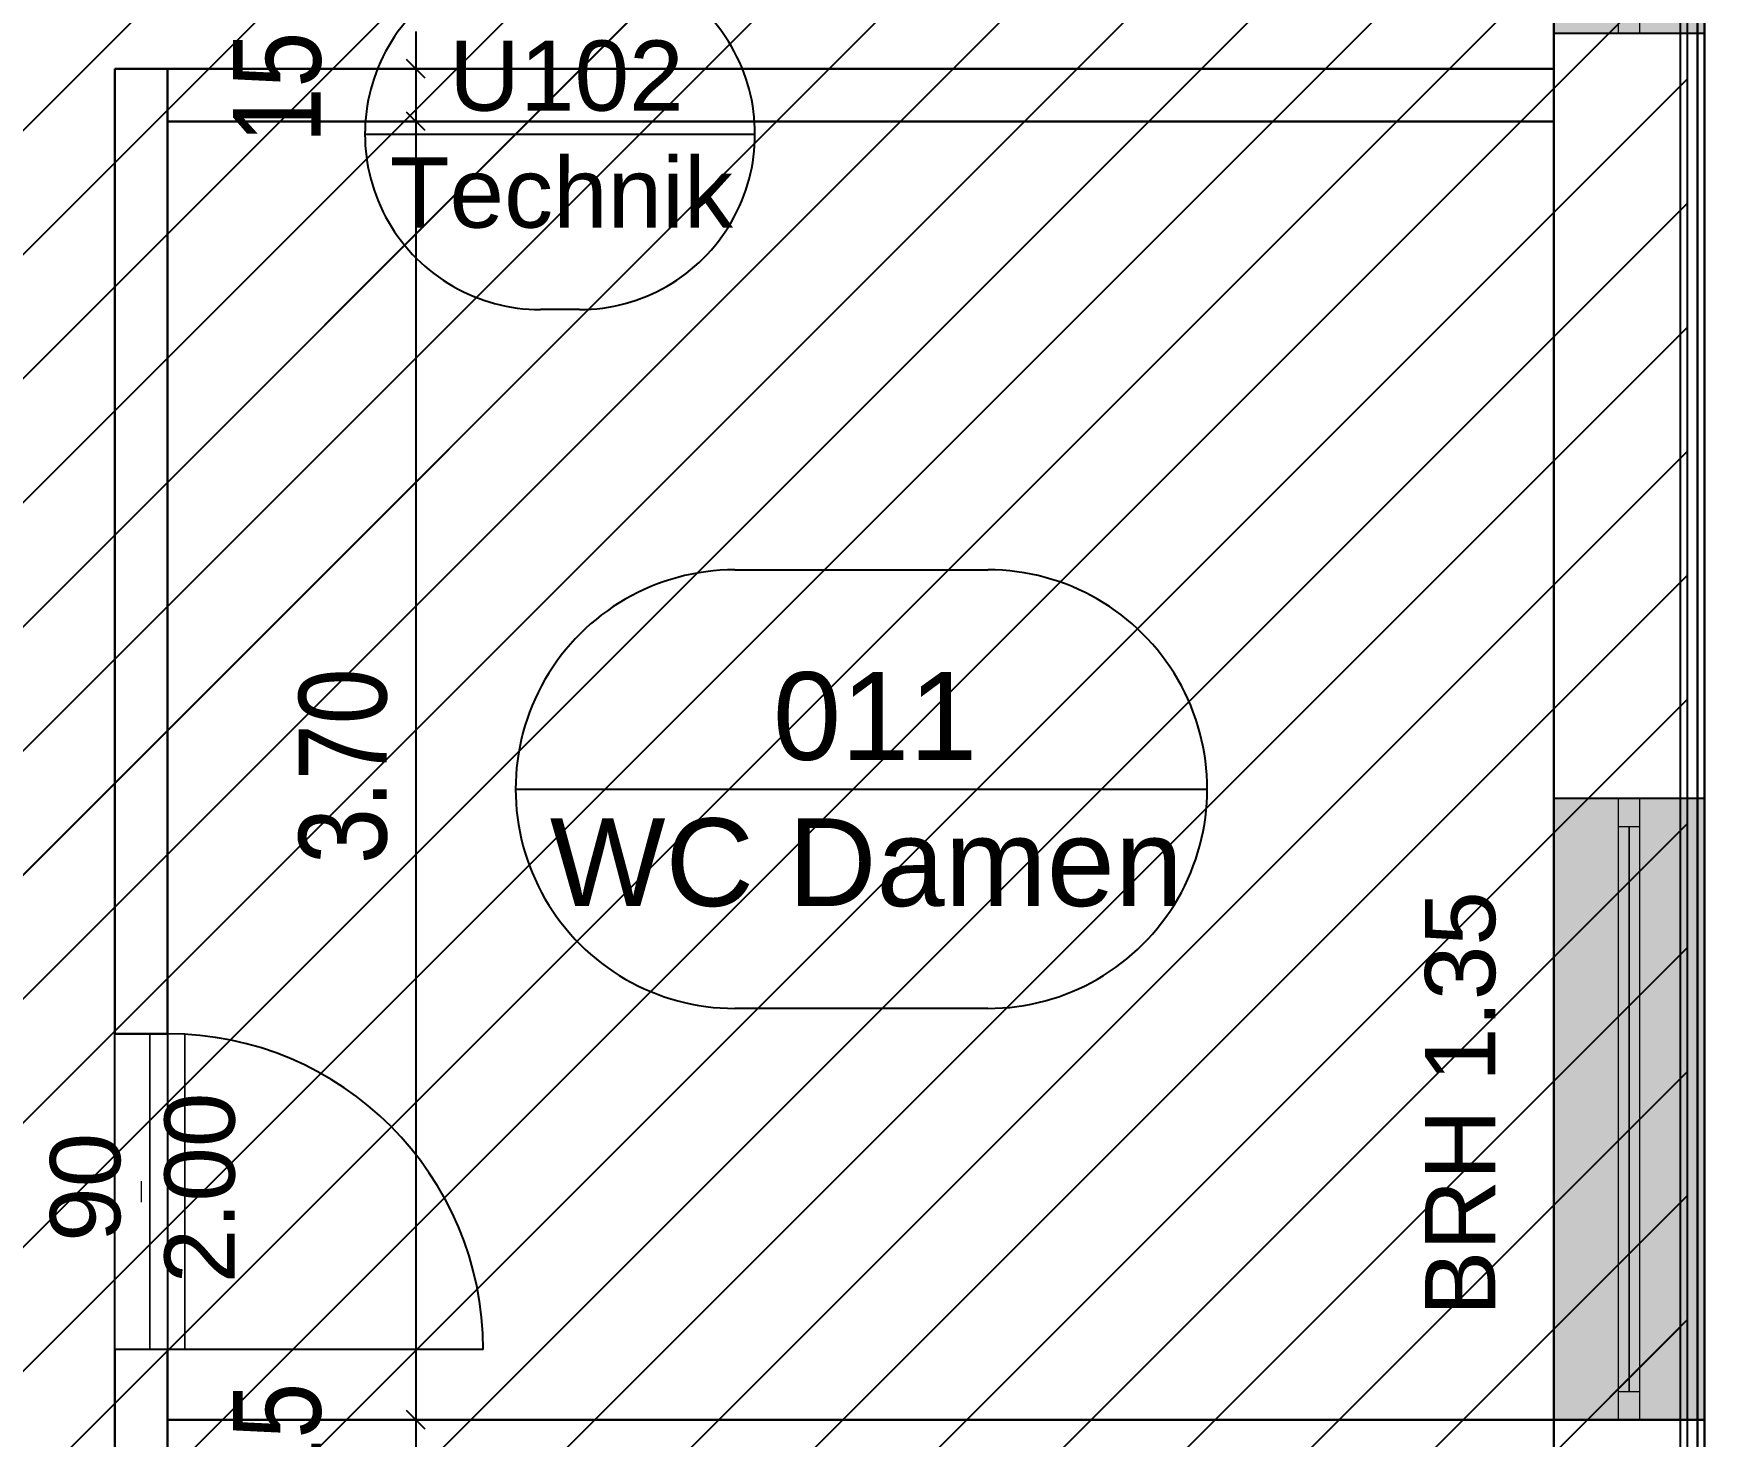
# Model space of a CAD drawing. Extents: x -996 to 41024, y -11542 to 18178.
# Drawn here: x 31600 to 36363, y 1332 to 5330 of the extents above; entities that cross this region are included whole.
import ezdxf
from ezdxf.lldxf.tags import DXFTag

# ---------------------------------------------------------------- set-up
doc = ezdxf.new("R2010")
doc.units = 0
doc.header["$LTSCALE"] = 50
doc.layers.get('0').update_dxf_attribs({"lineweight": 25})
for name, color, linetype, lineweight, true_color in [('2D-NovaObj-A_Geschossdecke', 7, 'Continuous', 25, 0x008080), ('2D-NovaObj-A_Raum', 1, 'Continuous', 25, 0xff0000), ('2D-NovaObj-A_Wand_allgemein', 3, 'Continuous', 25, 0x00ff00), ('3D-NovaObj-A_Geschossdecke', 7, 'Continuous', 25, 0x008080), ('3D-NovaObj-A_Wand_allgemein', 3, 'Continuous', 25, 0x00ff00), ('A_Geschossdecke', 7, 'Continuous', 25, 0x008080), ('A_Raum', 1, 'Continuous', 25, 0xff0000), ('A_Wand_allgemein', 3, 'Continuous', 25, 0x00ff00), ('XREF-41001-A-G-EG$0$2D-NovaObj-A_Fenster', 5, 'Continuous', 25, 0x0000ff), ('XREF-41001-A-G-EG$0$2D-NovaObj-A_Geschossdecke', 7, 'Continuous', 25, 0x008080), ('XREF-41001-A-G-EG$0$2D-NovaObj-A_Raum', 1, 'Continuous', 25, 0xff0000), ('XREF-41001-A-G-EG$0$2D-NovaObj-A_Tuer', 7, 'Continuous', 25, 0xbdbbbb), ('XREF-41001-A-G-EG$0$2D-NovaObj-A_Wand_allgemein', 3, 'Continuous', 25, 0x00ff00), ('XREF-41001-A-G-EG$0$3D-NovaObj-A_Fenster_3D', 9, 'Continuous', 18, 0x808080), ('XREF-41001-A-G-EG$0$3D-NovaObj-A_Geschossdecke', 7, 'Continuous', 25, 0x008080), ('XREF-41001-A-G-EG$0$3D-NovaObj-A_Tuer_3D', 9, 'Continuous', 18, 0x808080), ('XREF-41001-A-G-EG$0$3D-NovaObj-A_Wand_allgemein', 3, 'Continuous', 25, 0x00ff00), ('XREF-41001-A-G-EG$0$A_Fenster', 5, 'Continuous', 25, 0x0000ff), ('XREF-41001-A-G-EG$0$A_Geschossdecke', 7, 'Continuous', 25, 0x008080), ('XREF-41001-A-G-EG$0$A_Raum', 1, 'Continuous', 25, 0xff0000), ('XREF-41001-A-G-EG$0$A_Tuer', 7, 'Continuous', 25, 0xbdbbbb), ('XREF-41001-A-G-EG$0$A_Wand_allgemein', 3, 'Continuous', 25, 0x00ff00), ('XREF-41001-A-G-EG$0$X_Mass', 7, 'Continuous', 25, 0x0080ff)]:
    doc.layers.add(name, color=color, linetype=linetype, lineweight=lineweight, true_color=true_color)
doc.styles.get("Standard").update_dxf_attribs({"font": 'ARIALN.TTF'})
doc.styles.add('XREF-41001-A-G-EG$0$Standard', font='ARIALN.TTF')
tags = doc.linetypes.add('XREF-41001-A-G-EG$0$fein_strichliert', pattern=[4, 1, -2, 1]).pattern_tags.tags
tags[8:9] = [DXFTag(74, 4), DXFTag(75, 0), DXFTag(340, '0'), DXFTag(46, 0.0), DXFTag(50, 0.0), DXFTag(44, 0.0), DXFTag(45, 0.0)]
tags[6:7] = [DXFTag(74, 4), DXFTag(75, 0), DXFTag(340, '0'), DXFTag(46, 0.0), DXFTag(50, 0.0), DXFTag(44, 0.0), DXFTag(45, 0.0)]
tags[4:5] = [DXFTag(74, 4), DXFTag(75, 0), DXFTag(340, '0'), DXFTag(46, 0.0), DXFTag(50, 0.0), DXFTag(44, 0.0), DXFTag(45, 0.0)]

# ---------------------------------------------------------------- blocks, each defined once
blk = doc.blocks.new('Wand_A0AA6KWBLL', base_point=(35932.6, -2880.1))
at = {"layer": '2D-NovaObj-A_Wand_allgemein', "color": 94, "ltscale": 0.25, "true_color": 0x009900}
for p, q in [((35932.6, -2470.1), (35932.6, 10669.9)), ((36342.6, -2880.1), (36342.6, 10669.9))]:
    blk.add_line(p, q, dxfattribs=at)
at = {"layer": '3D-NovaObj-A_Wand_allgemein', "color": 94, "linetype": 'Continuous', "ltscale": 0.25, "true_color": 0x009900}
for p, q in [((35932.6, -2880.1, 3000), (35932.6, 10669.9, 3000)), ((35932.6, 10669.9), (35932.6, -2880.1)), ((36342.6, 10669.9, 3000), (36342.6, -2880.1, 3000)), ((36342.6, -2880.1), (36342.6, 10669.9))]:
    blk.add_line(p, q, dxfattribs=at)
for points in [[(35932.6, -2880.1), (35932.6, -2880.1, 3000), (35932.6, 10669.9, 3000), (35932.6, 10669.9)], [(36342.6, 10669.9), (36342.6, 10669.9, 3000), (36342.6, -2880.1, 3000), (36342.6, -2880.1)]]:
    blk.add_3dface(points, dxfattribs=at)
at = {"layer": '3D-NovaObj-A_Wand_allgemein', "color": 94, "linetype": 'Continuous', "ltscale": 0.25, "true_color": 0x009900, "invisible_edges": 15}
for points in [[(35932.6, -2880.1), (35932.6, 10669.9), (36342.6, 10669.9), (36342.6, -2880.1)], [(36342.6, -2880.1, 3000), (36342.6, 10669.9, 3000), (35932.6, 10669.9, 3000), (35932.6, -2880.1, 3000)]]:
    blk.add_3dface(points, dxfattribs=at)
blk = doc.blocks.new('Geschossdecke_A0AA6KWGLL', base_point=(3382.6, -2880.1))
at = {"layer": '2D-NovaObj-A_Geschossdecke', "ltscale": 0.25}
blk.add_line((36292.6, 11029.9), (36292.6, -2830.1), dxfattribs=at)
at = {"layer": '2D-NovaObj-A_Geschossdecke', "linetype": 'Continuous', "ltscale": 0.25}
for p, q in [((28612.6, 2096.1), (36292.6, 9776.1)), ((28612.6, 1742.5), (36292.6, 9422.5)), ((28612.6, 1388.9), (36292.6, 9068.9)), ((28612.6, 1035.4), (36292.6, 8715.4)), ((28612.6, 681.8), (36292.6, 8361.8)), ((28612.6, 328.3), (36292.6, 8008.3)), ((26812.6, -1825.3), (36292.6, 7654.7)), ((26812.6, -2178.8), (36292.6, 7301.2)), ((26812.6, -2532.4), (36292.6, 6947.6)), ((26868.4, -2830.1), (36292.6, 6594.1)), ((27221.9, -2830.1), (36292.6, 6240.5)), ((27575.5, -2830.1), (36292.6, 5887)), ((27929, -2830.1), (36292.6, 5533.4)), ((28282.6, -2830.1), (36292.6, 5179.9)), ((28636.2, -2830.1), (36292.6, 4826.3)), ((28989.7, -2830.1), (36292.6, 4472.7)), ((29343.3, -2830.1), (36292.6, 4119.2)), ((29696.8, -2830.1), (36292.6, 3765.6)), ((30050.4, -2830.1), (36292.6, 3412.1)), ((30403.9, -2830.1), (36292.6, 3058.5)), ((30757.5, -2830.1), (36292.6, 2705)), ((31111, -2830.1), (36292.6, 2351.4)), ((31464.6, -2830.1), (36292.6, 1997.9)), ((31818.1, -2830.1), (36292.6, 1644.3))]:
    blk.add_line(p, q, dxfattribs=at)
at = {"layer": '3D-NovaObj-A_Geschossdecke', "linetype": 'Continuous', "ltscale": 0.25}
for p, q in [((36342.6, 11079.9, 3000), (36342.6, -2880.1, 3000)), ((36342.6, 11079.9, 3510), (36342.6, -2880.1, 3510))]:
    blk.add_line(p, q, dxfattribs=at)
at = {"layer": '3D-NovaObj-A_Geschossdecke', "linetype": 'Continuous', "ltscale": 0.25, "invisible_edges": 15}
for points in [[(36342.6, 11079.9, 3000), (23262.6, 2469.9, 3000), (23032.6, 6129.9, 3000)], [(36342.6, 11079.9, 3510), (23262.6, 2469.9, 3510), (23032.6, 6129.9, 3510)], [(28562.6, 2469.9, 3000), (36342.6, 11079.9, 3000), (23262.6, 2469.9, 3000)], [(28562.6, 2469.9, 3510), (36342.6, 11079.9, 3510), (23262.6, 2469.9, 3510)], [(28562.6, 219.9, 3000), (28562.6, 2469.9, 3000), (36342.6, 11079.9, 3000)], [(28562.6, 219.9, 3000), (36342.6, 11079.9, 3000), (36342.6, -2880.1, 3000)], [(28562.6, 219.9, 3510), (28562.6, 2469.9, 3510), (36342.6, 11079.9, 3510)], [(28562.6, 219.9, 3510), (36342.6, 11079.9, 3510), (36342.6, -2880.1, 3510)]]:
    blk.add_3dface(points, dxfattribs=at)
at = {"layer": '3D-NovaObj-A_Geschossdecke', "linetype": 'Continuous', "ltscale": 0.25}
blk.add_3dface([(36342.6, 11079.9, 3510), (36342.6, -2880.1, 3510), (36342.6, -2880.1, 3000), (36342.6, 11079.9, 3000)], dxfattribs=at)
blk = doc.blocks.new('Geschossdecke_A0AA6KWQLL', base_point=(3382.6, -2880.1, -480))
at = {"layer": '2D-NovaObj-A_Geschossdecke', "ltscale": 0.25}
blk.add_line((36292.6, 11029.9), (36292.6, -2830.1), dxfattribs=at)
at = {"layer": '2D-NovaObj-A_Geschossdecke', "linetype": 'Continuous', "ltscale": 0.25}
for p, q in [((23686.4, -2830.1), (36292.6, 9776.1)), ((24040, -2830.1), (36292.6, 9422.5)), ((24393.5, -2830.1), (36292.6, 9068.9)), ((24747.1, -2830.1), (36292.6, 8715.4)), ((25100.6, -2830.1), (36292.6, 8361.8)), ((25454.2, -2830.1), (36292.6, 8008.3)), ((25807.7, -2830.1), (36292.6, 7654.7)), ((26161.3, -2830.1), (36292.6, 7301.2)), ((26514.8, -2830.1), (36292.6, 6947.6)), ((26868.4, -2830.1), (36292.6, 6594.1)), ((27221.9, -2830.1), (36292.6, 6240.5)), ((27575.5, -2830.1), (36292.6, 5887)), ((27929, -2830.1), (36292.6, 5533.4)), ((28282.6, -2830.1), (36292.6, 5179.9)), ((28636.2, -2830.1), (36292.6, 4826.3)), ((28989.7, -2830.1), (36292.6, 4472.7)), ((29343.3, -2830.1), (36292.6, 4119.2)), ((29696.8, -2830.1), (36292.6, 3765.6)), ((30050.4, -2830.1), (36292.6, 3412.1)), ((30403.9, -2830.1), (36292.6, 3058.5)), ((30757.5, -2830.1), (36292.6, 2705)), ((31111, -2830.1), (36292.6, 2351.4)), ((31464.6, -2830.1), (36292.6, 1997.9)), ((31818.1, -2830.1), (36292.6, 1644.3))]:
    blk.add_line(p, q, dxfattribs=at)
at = {"layer": '3D-NovaObj-A_Geschossdecke', "linetype": 'Continuous', "ltscale": 0.25}
for p, q in [((36342.6, 11079.9, -480), (36342.6, -2880.1, -480)), ((36342.6, 11079.9), (36342.6, -2880.1))]:
    blk.add_line(p, q, dxfattribs=at)
blk.add_3dface([(36342.6, 11079.9), (36342.6, -2880.1), (36342.6, -2880.1, -480), (36342.6, 11079.9, -480)], dxfattribs=at)
mesh = blk.add_polyface(dxfattribs=at)
corners = [(3382.6, -2880.1, -480), (3382.6, 11079.9, -480), (36342.6, 11079.9, -480), (36342.6, -2880.1, -480)]
mesh.append_faces([[corners[k] for k in face] for face in [(0, 2, 3, 3)]], dxfattribs={"vtx0": -1, "vtx2": -1})
mesh.append_faces([[corners[k] for k in face] for face in [(0, 1, 2, 2)]], dxfattribs={"vtx2": -1, "vtx3": -1})
mesh = blk.add_polyface(dxfattribs=at)
corners = [(3382.6, -2880.1), (3382.6, 11079.9), (36342.6, 11079.9), (36342.6, -2880.1)]
mesh.append_faces([[corners[k] for k in face] for face in [(0, 2, 1, 1)]], dxfattribs={"vtx0": -1, "vtx2": -1})
mesh.append_faces([[corners[k] for k in face] for face in [(0, 3, 2, 2)]], dxfattribs={"vtx2": -1, "vtx3": -1})
blk = doc.blocks.new('XREF-41001-A-G-EG$0$Wand_A0AA6KUYLL', base_point=(31832.3, -2470.1))
at = {"layer": 'XREF-41001-A-G-EG$0$2D-NovaObj-A_Wand_allgemein', "color": 6, "ltscale": 0.25, "true_color": 0xff00ff}
for p, q in [((31982.3, 5229.9), (31832.3, 5229.9)), ((31832.3, 2479.9), (31832.3, 5229.9)), ((31982.3, 2479.9), (31982.3, 5079.9)), ((31832.3, 1029.9), (31832.3, 1579.9)), ((31982.3, 1379.9), (31982.3, 1579.9))]:
    blk.add_line(p, q, dxfattribs=at)
at = {"layer": 'XREF-41001-A-G-EG$0$3D-NovaObj-A_Wand_allgemein', "color": 6, "linetype": 'Continuous', "ltscale": 0.25, "true_color": 0xff00ff}
for p, q in [((31832.3, 2479.9, 3000), (31832.3, 5229.9, 3000)), ((31832.3, 5229.9, 3000), (31832.3, 5229.9)), ((31832.3, 5229.9), (31832.3, 2479.9)), ((31832.3, 5229.9, 3000), (31982.3, 5229.9, 3000)), ((31982.3, 5229.9), (31832.3, 5229.9)), ((31982.3, 5229.9), (31982.3, 5229.9, 3000)), ((31982.3, 5229.9, 3000), (31982.3, 2479.9, 3000)), ((31982.3, 2479.9), (31982.3, 5229.9)), ((31832.3, 1579.9, 2000), (31832.3, 2479.9, 2000)), ((31832.3, 2479.9, 2000), (31832.3, 2479.9)), ((31832.3, 2479.9), (31982.3, 2479.9)), ((31982.3, 2479.9, 2000), (31832.3, 2479.9, 2000)), ((31832.3, 1579.9, 3000), (31832.3, 2479.9, 3000)), ((31982.3, 2479.9, 2000), (31982.3, 1579.9, 2000)), ((31982.3, 2479.9), (31982.3, 2479.9, 2000)), ((31982.3, 2479.9, 3000), (31982.3, 1579.9, 3000)), ((31832.3, 1579.9), (31832.3, 1579.9, 2000)), ((31982.3, 1579.9), (31832.3, 1579.9)), ((31982.3, 1579.9, 2000), (31832.3, 1579.9, 2000)), ((31832.3, 1029.9, 3000), (31832.3, 1579.9, 3000)), ((31832.3, 1579.9), (31832.3, 1029.9)), ((31982.3, 1579.9, 2000), (31982.3, 1579.9)), ((31982.3, 1579.9, 3000), (31982.3, 1029.9, 3000)), ((31982.3, 1029.9), (31982.3, 1579.9))]:
    blk.add_line(p, q, dxfattribs=at)
for points, invisible_edges in [([(31832.3, 2479.9), (31832.3, 2479.9, 3000), (31832.3, 5229.9, 3000), (31832.3, 5229.9)], 1), ([(31832.3, 5229.9, 3000), (31982.3, 5229.9, 3000), (31982.3, 5229.9), (31832.3, 5229.9)], 10), ([(31832.3, 2479.9), (31832.3, 5229.9), (31982.3, 5229.9), (31982.3, 2479.9)], 15), ([(31982.3, -2470.1, 3000), (31982.3, 5229.9, 3000), (31832.3, 5229.9, 3000), (31832.3, -2470.1, 3000)], 15), ([(31982.3, 5229.9), (31982.3, 5229.9, 3000), (31982.3, 2479.9, 3000), (31982.3, 2479.9)], 4), ([(31832.3, 1579.9, 2000), (31832.3, 2479.9, 2000), (31982.3, 2479.9, 2000), (31982.3, 1579.9, 2000)], 2), ([(31832.3, 1579.9, 2000), (31832.3, 1579.9, 3000), (31832.3, 2479.9, 3000), (31832.3, 2479.9, 2000)], 13), ([(31982.3, 2479.9, 2000), (31982.3, 2479.9, 3000), (31982.3, 1579.9, 3000), (31982.3, 1579.9, 2000)], 13), ([(31832.3, 1579.9), (31832.3, 1579.9, 2000), (31982.3, 1579.9, 2000), (31982.3, 1579.9)], 2), ([(31832.3, 1029.9), (31832.3, 1029.9, 3000), (31832.3, 1579.9, 3000), (31832.3, 1579.9)], 5), ([(31832.3, 1029.9), (31832.3, 1579.9), (31982.3, 1579.9), (31982.3, 1029.9)], 15), ([(31982.3, 1579.9), (31982.3, 1579.9, 3000), (31982.3, 1029.9, 3000), (31982.3, 1029.9)], 5)]:
    blk.add_3dface(points, dxfattribs=dict(at, invisible_edges=invisible_edges))
blk.add_3dface([(31832.3, 2479.9, 2000), (31832.3, 2479.9), (31982.3, 2479.9), (31982.3, 2479.9, 2000)], dxfattribs=at)
blk = doc.blocks.new('XREF-41001-A-G-EG$0$Tür_A0AA6KUZLL', base_point=(31647.9, 1579.9))
at = {"layer": 'XREF-41001-A-G-EG$0$2D-NovaObj-A_Tuer', "color": 6, "ltscale": 0.25, "true_color": 0xff00ff}
for p, q in [((31832.3, 2479.9), (31982.3, 2479.9)), ((32882.3, 1579.9), (31832.3, 1579.9))]:
    blk.add_line(p, q, dxfattribs=at)
at = {"layer": 'XREF-41001-A-G-EG$0$2D-NovaObj-A_Tuer', "color": 6, "lineweight": 18, "ltscale": 0.18, "true_color": 0xff00ff}
blk.add_line((31907.3, 2059.9), (31907.3, 1999.9), dxfattribs=at)
at = {"layer": 'XREF-41001-A-G-EG$0$2D-NovaObj-A_Tuer', "color": 6, "ltscale": 0.25, "true_color": 0xff00ff}
blk.add_ellipse((31982.3, 1579.9), major_axis=(900, 0), ratio=1, start_param=0, end_param=1.570796, dxfattribs=at)
at = {"layer": 'XREF-41001-A-G-EG$0$3D-NovaObj-A_Tuer_3D', "color": 6, "ltscale": 0.18, "true_color": 0xff00ff}
for p, q in [((31932.3, 2479.9), (32032.3, 2479.9)), ((31932.3, 2479.9, 2000), (32032.3, 2479.9, 2000)), ((31932.3, 2479.9), (31932.3, 2479.9, 2000)), ((31932.3, 2479.9, 2000), (31932.3, 1579.9, 2000)), ((31932.3, 1579.9), (31932.3, 2479.9)), ((32032.3, 2479.9), (32032.3, 2479.9, 2000)), ((32032.3, 2479.9, 2000), (32032.3, 1579.9, 2000)), ((32032.3, 1579.9), (32032.3, 2479.9)), ((31932.3, 1579.9, 2000), (32032.3, 1579.9, 2000)), ((31932.3, 1579.9), (32032.3, 1579.9)), ((31932.3, 1579.9, 2000), (31932.3, 1579.9)), ((32032.3, 1579.9, 2000), (32032.3, 1579.9))]:
    blk.add_line(p, q, dxfattribs=at)
for points in [[(32032.3, 2479.9), (32032.3, 2479.9, 2000), (31932.3, 2479.9, 2000), (31932.3, 2479.9)], [(32032.3, 2479.9, 2000), (32032.3, 1579.9, 2000), (31932.3, 1579.9, 2000), (31932.3, 2479.9, 2000)], [(32032.3, 1579.9), (32032.3, 2479.9), (31932.3, 2479.9), (31932.3, 1579.9)], [(32032.3, 1579.9, 2000), (32032.3, 1579.9), (31932.3, 1579.9), (31932.3, 1579.9, 2000)]]:
    blk.add_3dface(points, dxfattribs=at)
at = {"layer": 'XREF-41001-A-G-EG$0$2D-NovaObj-A_Tuer', "color": 6, "lineweight": 18, "ltscale": 0.18, "true_color": 0xff00ff, "char_height": 200, "attachment_point": 1, "rotation": 90, "style": 'XREF-41001-A-G-EG$0$Standard'}
for s, insert in [('{\\fArial;2.00}', (31973.9, 1768.5)), ('{\\fArial;90}', (31647.9, 1886.9))]:
    blk.add_mtext(s, dxfattribs=dict(at, insert=insert))
at = {"layer": 'XREF-41001-A-G-EG$0$3D-NovaObj-A_Tuer_3D', "color": 6, "ltscale": 0.18, "true_color": 0xff00ff}
mesh = blk.add_polyface(dxfattribs=at)
corners = [(31932.3, 2479.9), (31932.3, 2479.9, 2000), (31932.3, 1579.9, 2000), (31932.3, 1579.9)]
mesh.append_faces([[corners[k] for k in face] for face in [(0, 2, 1, 1)]], dxfattribs={"vtx0": -1, "vtx2": -1, "color": 6})
mesh.append_faces([[corners[k] for k in face] for face in [(0, 3, 2, 2)]], dxfattribs={"vtx2": -1, "vtx3": -1, "color": 6})
mesh = blk.add_polyface(dxfattribs=at)
corners = [(32032.3, 2479.9), (32032.3, 2479.9, 2000), (32032.3, 1579.9, 2000), (32032.3, 1579.9)]
mesh.append_faces([[corners[k] for k in face] for face in [(0, 2, 3, 3)]], dxfattribs={"vtx0": -1, "vtx2": -1, "color": 6})
mesh.append_faces([[corners[k] for k in face] for face in [(0, 1, 2, 2)]], dxfattribs={"vtx2": -1, "vtx3": -1, "color": 6})
blk = doc.blocks.new('XREF-41001-A-G-EG$0$Wand_A0AA6KV1LL', base_point=(35932.6, -2470.1))
at = {"layer": 'XREF-41001-A-G-EG$0$2D-NovaObj-A_Wand_allgemein', "color": 6, "ltscale": 0.25, "true_color": 0xff00ff}
for p, q in [((35932.6, 5229.9), (35932.6, 5329.9)), ((36362.6, 3149.9), (36362.6, 5329.9)), ((35932.6, 3149.9), (35932.6, 5079.9)), ((36362.6, 1229.9), (36362.6, 1379.9))]:
    blk.add_line(p, q, dxfattribs=at)
at = {"layer": 'XREF-41001-A-G-EG$0$3D-NovaObj-A_Wand_allgemein', "color": 6, "linetype": 'Continuous', "ltscale": 0.25, "true_color": 0xff00ff}
for p, q in [((35932.6, 5329.9, 2350), (35932.6, 6629.9, 2350)), ((35932.6, 5329.9, 3000), (35932.6, 6629.9, 3000)), ((36362.6, 6629.9, 2350), (36362.6, 5329.9, 2350)), ((36362.6, 6629.9, 3000), (36362.6, 5329.9, 3000)), ((35932.6, 5329.9), (35932.6, 5329.9, 2350)), ((36362.6, 5329.9), (35932.6, 5329.9)), ((36362.6, 5329.9, 2350), (35932.6, 5329.9, 2350)), ((35932.6, 3149.9, 3000), (35932.6, 5329.9, 3000)), ((35932.6, 5329.9), (35932.6, 3149.9)), ((36362.6, 5329.9, 2350), (36362.6, 5329.9)), ((36362.6, 5329.9, 3000), (36362.6, 3149.9, 3000)), ((36362.6, 3149.9), (36362.6, 5329.9)), ((35932.6, 1379.9, 2350), (35932.6, 3149.9, 2350)), ((35932.6, 3149.9, 2350), (35932.6, 3149.9, 1350)), ((36362.6, 3149.9, 2350), (35932.6, 3149.9, 2350)), ((35932.6, 3149.9, 1350), (35932.6, 1379.9, 1350)), ((36362.6, 3149.9, 1350), (35932.6, 3149.9, 1350)), ((35932.6, 3149.9), (35932.6, 1379.9)), ((35932.6, 1379.9, 3000), (35932.6, 3149.9, 3000)), ((36362.6, 3149.9, 2350), (36362.6, 1379.9, 2350)), ((36362.6, 3149.9, 1350), (36362.6, 3149.9, 2350)), ((36362.6, 1379.9, 1350), (36362.6, 3149.9, 1350)), ((36362.6, 1379.9), (36362.6, 3149.9)), ((36362.6, 3149.9, 3000), (36362.6, 1379.9, 3000)), ((35932.6, 1379.9, 1350), (35932.6, 1379.9, 2350)), ((36362.6, 1379.9, 1350), (35932.6, 1379.9, 1350)), ((36362.6, 1379.9, 2350), (35932.6, 1379.9, 2350)), ((35932.6, 1379.9, 1350), (36362.6, 1379.9, 1350)), ((35932.6, 1229.9, 3000), (35932.6, 1379.9, 3000)), ((35932.6, 1379.9), (35932.6, 1229.9)), ((36362.6, 1379.9, 2350), (36362.6, 1379.9, 1350)), ((36362.6, 1379.9, 3000), (36362.6, 1229.9, 3000)), ((36362.6, 1229.9), (36362.6, 1379.9))]:
    blk.add_line(p, q, dxfattribs=at)
for points, invisible_edges in [([(36362.6, -2470.1, 3000), (36362.6, 11099.9, 3000), (35932.6, 11099.9, 3000), (35932.6, -2470.1, 3000)], 15), ([(35932.6, 5329.9, 2350), (35932.6, 6629.9, 2350), (36362.6, 6629.9, 2350), (36362.6, 5329.9, 2350)], 2), ([(35932.6, 5329.9, 2350), (35932.6, 5329.9, 3000), (35932.6, 6629.9, 3000), (35932.6, 6629.9, 2350)], 13), ([(36362.6, 6629.9, 2350), (36362.6, 6629.9, 3000), (36362.6, 5329.9, 3000), (36362.6, 5329.9, 2350)], 13), ([(35932.6, 5329.9), (35932.6, 5329.9, 2350), (36362.6, 5329.9, 2350), (36362.6, 5329.9)], 2), ([(35932.6, 3149.9), (35932.6, 3149.9, 3000), (35932.6, 5329.9, 3000), (35932.6, 5329.9)], 5), ([(35932.6, -2470.1), (35932.6, 5329.9), (36362.6, 5329.9), (36362.6, -2470.1)], 15), ([(36362.6, 5329.9), (36362.6, 5329.9, 3000), (36362.6, 3149.9, 3000), (36362.6, 3149.9)], 5), ([(35932.6, 1379.9, 2350), (35932.6, 3149.9, 2350), (36362.6, 3149.9, 2350), (36362.6, 1379.9, 2350)], 2), ([(35932.6, 3149.9, 2350), (35932.6, 3149.9, 1350), (36362.6, 3149.9, 1350), (36362.6, 3149.9, 2350)], 2), ([(35932.6, 1379.9), (35932.6, 1379.9, 1350), (35932.6, 3149.9, 1350), (35932.6, 3149.9)], 7), ([(35932.6, 1379.9, 2350), (35932.6, 1379.9, 3000), (35932.6, 3149.9, 3000), (35932.6, 3149.9, 2350)], 13), ([(36362.6, 3149.9), (36362.6, 3149.9, 1350), (36362.6, 1379.9, 1350), (36362.6, 1379.9)], 7), ([(36362.6, 3149.9, 2350), (36362.6, 3149.9, 3000), (36362.6, 1379.9, 3000), (36362.6, 1379.9, 2350)], 13), ([(35932.6, 1379.9, 1350), (35932.6, 1379.9, 2350), (36362.6, 1379.9, 2350), (36362.6, 1379.9, 1350)], 2), ([(35932.6, 1229.9), (35932.6, 1229.9, 3000), (35932.6, 1379.9, 3000), (35932.6, 1379.9)], 5), ([(36362.6, 1379.9), (36362.6, 1379.9, 3000), (36362.6, 1229.9, 3000), (36362.6, 1229.9)], 5)]:
    blk.add_3dface(points, dxfattribs=dict(at, invisible_edges=invisible_edges))
blk.add_3dface([(35932.6, 3149.9, 1350), (35932.6, 1379.9, 1350), (36362.6, 1379.9, 1350), (36362.6, 3149.9, 1350)], dxfattribs=at)
blk = doc.blocks.new('XREF-41001-A-G-EG$0$Fenster_A0AA6KV3LL', base_point=(35565.9, 1379.9))
at = {"layer": 'XREF-41001-A-G-EG$0$2D-NovaObj-A_Fenster', "color": 6, "ltscale": 0.25, "true_color": 0xff00ff}
for p, q in [((35932.6, 1379.9), (35932.6, 3149.9)), ((36362.6, 3149.9), (35932.6, 3149.9)), ((36362.6, 1379.9), (36362.6, 3149.9)), ((36362.6, 1379.9), (35932.6, 1379.9))]:
    blk.add_line(p, q, dxfattribs=at)
at = {"layer": 'XREF-41001-A-G-EG$0$2D-NovaObj-A_Fenster', "color": 6, "lineweight": 18, "ltscale": 0.18, "true_color": 0xff00ff}
for p, q in [((36117.6, 1379.9), (36117.6, 3149.9)), ((36177.6, 1379.9), (36177.6, 3149.9)), ((36177.6, 3069.9), (36117.6, 3069.9)), ((36177.6, 1459.9), (36117.6, 1459.9))]:
    blk.add_line(p, q, dxfattribs=at)
at = {"layer": 'XREF-41001-A-G-EG$0$2D-NovaObj-A_Fenster', "color": 6, "linetype": 'XREF-41001-A-G-EG$0$fein_strichliert', "lineweight": 18, "ltscale": 0.18, "true_color": 0xff00ff}
blk.add_line((36177.6, 3149.9), (36117.6, 3149.9), dxfattribs=at)
at = {"layer": 'XREF-41001-A-G-EG$0$2D-NovaObj-A_Fenster', "color": 7, "ltscale": 0.25, "true_color": 0xffffff}
blk.add_solid([(35932.6, 1379.9), (36362.6, 1379.9), (35932.6, 3149.9), (36362.6, 3149.9)], dxfattribs=at)
at = {"layer": 'XREF-41001-A-G-EG$0$3D-NovaObj-A_Fenster_3D', "color": 6, "ltscale": 0.18, "true_color": 0xff00ff}
blk.add_polyline3d([(36147.6, 3069.9, 1430), (36147.6, 1459.9, 1430), (36147.6, 1459.9, 2270), (36147.6, 3069.9, 2270), (36147.6, 3069.9, 1430)], close=True, dxfattribs=at)
at = {"layer": 'XREF-41001-A-G-EG$0$3D-NovaObj-A_Fenster_3D', "color": 6, "ltscale": 0.18, "true_color": 0xff00ff, "invisible_edges": 15}
for points in [[(36147.6, 3149.9, 1350), (36147.6, 1459.9, 1430), (36147.6, 1379.9, 1350)], [(36147.6, 3069.9, 1430), (36147.6, 3149.9, 1350), (36147.6, 1459.9, 1430)], [(36147.6, 3149.9, 2350), (36147.6, 3069.9, 1430), (36147.6, 3149.9, 1350)], [(36147.6, 3069.9, 2270), (36147.6, 3149.9, 2350), (36147.6, 3069.9, 1430)], [(36147.6, 1459.9, 2270), (36147.6, 3069.9, 2270), (36147.6, 3149.9, 2350)], [(36147.6, 3149.9, 2350), (36147.6, 1379.9, 2350), (36147.6, 1459.9, 2270)], [(36147.6, 1379.9, 1350), (36147.6, 1459.9, 2270), (36147.6, 1379.9, 2350)], [(36147.6, 1459.9, 1430), (36147.6, 1379.9, 1350), (36147.6, 1459.9, 2270)]]:
    blk.add_3dface(points, dxfattribs=at)
at = {"layer": 'XREF-41001-A-G-EG$0$2D-NovaObj-A_Fenster', "color": 6, "lineweight": 18, "ltscale": 0.18, "true_color": 0xff00ff, "insert": (35565.9, 1675.2), "char_height": 200, "attachment_point": 1, "rotation": 90, "style": 'XREF-41001-A-G-EG$0$Standard'}
blk.add_mtext('{\\fArial;BRH 1.35}', dxfattribs=at)
at = {"layer": 'XREF-41001-A-G-EG$0$3D-NovaObj-A_Fenster_3D', "color": 6, "ltscale": 0.18, "true_color": 0xff00ff}
mesh = blk.add_polyface(dxfattribs=at)
corners = [(36147.6, 3069.9, 1430), (36147.6, 1459.9, 1430), (36147.6, 1459.9, 2270), (36147.6, 3069.9, 2270)]
mesh.append_faces([[corners[k] for k in face] for face in [(0, 2, 1, 1)]], dxfattribs={"vtx0": -1, "vtx2": -1, "color": 6})
mesh.append_faces([[corners[k] for k in face] for face in [(0, 3, 2, 2)]], dxfattribs={"vtx2": -1, "vtx3": -1, "color": 6})
blk = doc.blocks.new('XREF-41001-A-G-EG$0$Fenster_A0AA6KV4LL', base_point=(35565.9, 5329.9))
at = {"layer": 'XREF-41001-A-G-EG$0$2D-NovaObj-A_Fenster', "color": 6, "ltscale": 0.25, "true_color": 0xff00ff}
for p, q in [((35932.6, 5329.9), (35932.6, 6629.9)), ((36362.6, 6629.9), (35932.6, 6629.9)), ((36362.6, 5329.9), (36362.6, 6629.9)), ((36362.6, 5329.9), (35932.6, 5329.9))]:
    blk.add_line(p, q, dxfattribs=at)
at = {"layer": 'XREF-41001-A-G-EG$0$2D-NovaObj-A_Fenster', "color": 6, "lineweight": 18, "ltscale": 0.18, "true_color": 0xff00ff}
for p, q in [((36117.6, 5329.9), (36117.6, 6629.9)), ((36177.6, 5329.9), (36177.6, 6629.9)), ((36177.6, 6549.9), (36117.6, 6549.9)), ((36177.6, 5409.9), (36117.6, 5409.9))]:
    blk.add_line(p, q, dxfattribs=at)
at = {"layer": 'XREF-41001-A-G-EG$0$2D-NovaObj-A_Fenster', "color": 6, "linetype": 'XREF-41001-A-G-EG$0$fein_strichliert', "lineweight": 18, "ltscale": 0.18, "true_color": 0xff00ff}
blk.add_line((36177.6, 6629.9), (36117.6, 6629.9), dxfattribs=at)
at = {"layer": 'XREF-41001-A-G-EG$0$2D-NovaObj-A_Fenster', "color": 7, "ltscale": 0.25, "true_color": 0xffffff}
blk.add_solid([(35932.6, 5329.9), (36362.6, 5329.9), (35932.6, 6629.9), (36362.6, 6629.9)], dxfattribs=at)
at = {"layer": 'XREF-41001-A-G-EG$0$3D-NovaObj-A_Fenster_3D', "color": 6, "ltscale": 0.18, "true_color": 0xff00ff}
blk.add_polyline3d([(36147.6, 6549.9, 80), (36147.6, 5409.9, 80), (36147.6, 5409.9, 2270), (36147.6, 6549.9, 2270), (36147.6, 6549.9, 80)], close=True, dxfattribs=at)
at = {"layer": 'XREF-41001-A-G-EG$0$3D-NovaObj-A_Fenster_3D', "color": 6, "ltscale": 0.18, "true_color": 0xff00ff, "invisible_edges": 15}
for points in [[(36147.6, 6629.9), (36147.6, 5409.9, 80), (36147.6, 5329.9)], [(36147.6, 6549.9, 80), (36147.6, 6629.9), (36147.6, 5409.9, 80)], [(36147.6, 6629.9, 2350), (36147.6, 6549.9, 80), (36147.6, 6629.9)], [(36147.6, 6549.9, 2270), (36147.6, 6629.9, 2350), (36147.6, 6549.9, 80)], [(36147.6, 5409.9, 2270), (36147.6, 6549.9, 2270), (36147.6, 6629.9, 2350)], [(36147.6, 6629.9, 2350), (36147.6, 5329.9, 2350), (36147.6, 5409.9, 2270)], [(36147.6, 5329.9), (36147.6, 5409.9, 2270), (36147.6, 5329.9, 2350)], [(36147.6, 5409.9, 80), (36147.6, 5329.9), (36147.6, 5409.9, 2270)]]:
    blk.add_3dface(points, dxfattribs=at)
at = {"layer": 'XREF-41001-A-G-EG$0$2D-NovaObj-A_Fenster', "color": 6, "lineweight": 18, "ltscale": 0.18, "true_color": 0xff00ff, "insert": (35565.9, 5585.4), "char_height": 200, "attachment_point": 1, "rotation": 90, "style": 'XREF-41001-A-G-EG$0$Standard'}
blk.add_mtext('{\\fArial;BRH 0}', dxfattribs=at)
at = {"layer": 'XREF-41001-A-G-EG$0$3D-NovaObj-A_Fenster_3D', "color": 6, "ltscale": 0.18, "true_color": 0xff00ff}
mesh = blk.add_polyface(dxfattribs=at)
corners = [(36147.6, 6549.9, 80), (36147.6, 5409.9, 80), (36147.6, 5409.9, 2270), (36147.6, 6549.9, 2270)]
mesh.append_faces([[corners[k] for k in face] for face in [(0, 2, 1, 1)]], dxfattribs={"vtx0": -1, "vtx2": -1, "color": 6})
mesh.append_faces([[corners[k] for k in face] for face in [(0, 3, 2, 2)]], dxfattribs={"vtx2": -1, "vtx3": -1, "color": 6})
blk = doc.blocks.new('XREF-41001-A-G-EG$0$Wand_A0AA6KV6LL', base_point=(31982.3, 1229.9))
at = {"layer": 'XREF-41001-A-G-EG$0$2D-NovaObj-A_Wand_allgemein', "color": 6, "ltscale": 0.25, "true_color": 0xff00ff}
for p, q in [((35932.6, 1379.9), (31982.3, 1379.9)), ((35932.6, 1229.9), (31982.3, 1229.9))]:
    blk.add_line(p, q, dxfattribs=at)
at = {"layer": 'XREF-41001-A-G-EG$0$3D-NovaObj-A_Wand_allgemein', "color": 6, "linetype": 'Continuous', "ltscale": 0.25, "true_color": 0xff00ff}
for p, q in [((31982.3, 1379.9), (31982.3, 1379.9, 3000)), ((31982.3, 1379.9, 3000), (35932.6, 1379.9, 3000)), ((35932.6, 1379.9), (31982.3, 1379.9)), ((35932.6, 1379.9, 3000), (35932.6, 1379.9)), ((35932.6, 1229.9, 3000), (31982.3, 1229.9, 3000)), ((31982.3, 1229.9, 3000), (31982.3, 1229.9)), ((31982.3, 1229.9), (35932.6, 1229.9)), ((35932.6, 1229.9), (35932.6, 1229.9, 3000))]:
    blk.add_line(p, q, dxfattribs=at)
for points in [[(31982.3, 1379.9), (31982.3, 1379.9, 3000), (35932.6, 1379.9, 3000), (35932.6, 1379.9)], [(35932.6, 1229.9), (35932.6, 1229.9, 3000), (31982.3, 1229.9, 3000), (31982.3, 1229.9)]]:
    blk.add_3dface(points, dxfattribs=at)
at = {"layer": 'XREF-41001-A-G-EG$0$3D-NovaObj-A_Wand_allgemein', "color": 6, "linetype": 'Continuous', "ltscale": 0.25, "true_color": 0xff00ff, "invisible_edges": 15}
for points in [[(35932.6, 1229.9), (31982.3, 1229.9), (31982.3, 1379.9), (35932.6, 1379.9)], [(35932.6, 1379.9, 3000), (31982.3, 1379.9, 3000), (31982.3, 1229.9, 3000), (35932.6, 1229.9, 3000)]]:
    blk.add_3dface(points, dxfattribs=at)
blk = doc.blocks.new('XREF-41001-A-G-EG$0$Wand_A0AA6KVCLL', base_point=(31982.3, 5079.9))
at = {"layer": 'XREF-41001-A-G-EG$0$2D-NovaObj-A_Wand_allgemein', "color": 6, "ltscale": 0.25, "true_color": 0xff00ff}
for p, q in [((35932.6, 5229.9), (31982.3, 5229.9)), ((35932.6, 5079.9), (31982.3, 5079.9))]:
    blk.add_line(p, q, dxfattribs=at)
at = {"layer": 'XREF-41001-A-G-EG$0$3D-NovaObj-A_Wand_allgemein', "color": 6, "linetype": 'Continuous', "ltscale": 0.25, "true_color": 0xff00ff}
for p, q in [((31982.3, 5229.9), (31982.3, 5229.9, 3000)), ((31982.3, 5229.9, 3000), (35932.6, 5229.9, 3000)), ((35932.6, 5229.9), (31982.3, 5229.9)), ((35932.6, 5229.9, 3000), (35932.6, 5229.9)), ((35932.6, 5079.9, 3000), (31982.3, 5079.9, 3000)), ((31982.3, 5079.9, 3000), (31982.3, 5079.9)), ((31982.3, 5079.9), (35932.6, 5079.9)), ((35932.6, 5079.9), (35932.6, 5079.9, 3000))]:
    blk.add_line(p, q, dxfattribs=at)
for points in [[(31982.3, 5229.9), (31982.3, 5229.9, 3000), (35932.6, 5229.9, 3000), (35932.6, 5229.9)], [(35932.6, 5079.9), (35932.6, 5079.9, 3000), (31982.3, 5079.9, 3000), (31982.3, 5079.9)]]:
    blk.add_3dface(points, dxfattribs=at)
at = {"layer": 'XREF-41001-A-G-EG$0$3D-NovaObj-A_Wand_allgemein', "color": 6, "linetype": 'Continuous', "ltscale": 0.25, "true_color": 0xff00ff, "invisible_edges": 15}
for points in [[(35932.6, 5079.9), (31982.3, 5079.9), (31982.3, 5229.9), (35932.6, 5229.9)], [(35932.6, 5229.9, 3000), (31982.3, 5229.9, 3000), (31982.3, 5079.9, 3000), (35932.6, 5079.9, 3000)]]:
    blk.add_3dface(points, dxfattribs=at)
blk = doc.blocks.new('XREF-41001-A-G-EG$0$Geschossdecke_A0AA6KVLLL', base_point=(3362.6, -2900.1))
at = {"layer": 'XREF-41001-A-G-EG$0$2D-NovaObj-A_Geschossdecke', "color": 6, "ltscale": 0.25, "true_color": 0xff00ff}
blk.add_line((36312.6, 11049.9), (36312.6, -2850.1), dxfattribs=at)
at = {"layer": 'XREF-41001-A-G-EG$0$2D-NovaObj-A_Geschossdecke', "color": 6, "linetype": 'Continuous', "ltscale": 0.25, "true_color": 0xff00ff}
for p, q in [((28612.6, 2096.1), (36312.6, 9796.1)), ((28612.6, 1742.5), (36312.6, 9442.5)), ((28612.6, 1388.9), (36312.6, 9088.9)), ((28612.6, 1035.4), (36312.6, 8735.4)), ((28612.6, 681.8), (36312.6, 8381.8)), ((28612.6, 328.3), (36312.6, 8028.3)), ((26812.6, -1825.3), (36312.6, 7674.7)), ((26812.6, -2178.8), (36312.6, 7321.2)), ((26812.6, -2532.4), (36312.6, 6967.6)), ((26848.4, -2850.1), (36312.6, 6614.1)), ((27201.9, -2850.1), (36312.6, 6260.5)), ((27555.5, -2850.1), (36312.6, 5907)), ((27909, -2850.1), (36312.6, 5553.4)), ((28262.6, -2850.1), (36312.6, 5199.9)), ((28616.2, -2850.1), (36312.6, 4846.3)), ((28969.7, -2850.1), (36312.6, 4492.7)), ((29323.3, -2850.1), (36312.6, 4139.2)), ((29676.8, -2850.1), (36312.6, 3785.6)), ((30030.4, -2850.1), (36312.6, 3432.1)), ((30383.9, -2850.1), (36312.6, 3078.5)), ((30737.5, -2850.1), (36312.6, 2725)), ((31091, -2850.1), (36312.6, 2371.4)), ((31444.6, -2850.1), (36312.6, 2017.9)), ((31798.1, -2850.1), (36312.6, 1664.3))]:
    blk.add_line(p, q, dxfattribs=at)
at = {"layer": 'XREF-41001-A-G-EG$0$3D-NovaObj-A_Geschossdecke', "color": 6, "linetype": 'Continuous', "ltscale": 0.25, "true_color": 0xff00ff}
for p, q in [((36362.6, 11099.9, 3000), (36362.6, -2900.1, 3000)), ((36362.6, 11099.9, 3380), (36362.6, -2900.1, 3380))]:
    blk.add_line(p, q, dxfattribs=at)
at = {"layer": 'XREF-41001-A-G-EG$0$3D-NovaObj-A_Geschossdecke', "color": 6, "linetype": 'Continuous', "ltscale": 0.25, "true_color": 0xff00ff, "invisible_edges": 15}
for points in [[(36362.6, 11099.9, 3000), (23262.6, 2469.9, 3000), (23032.6, 6129.9, 3000)], [(36362.6, 11099.9, 3380), (23262.6, 2469.9, 3380), (23032.6, 6129.9, 3380)], [(28562.6, 2469.9, 3000), (36362.6, 11099.9, 3000), (23262.6, 2469.9, 3000)], [(28562.6, 2469.9, 3380), (36362.6, 11099.9, 3380), (23262.6, 2469.9, 3380)], [(28562.6, 219.9, 3000), (28562.6, 2469.9, 3000), (36362.6, 11099.9, 3000)], [(28562.6, 219.9, 3000), (36362.6, 11099.9, 3000), (36362.6, -2900.1, 3000)], [(28562.6, 219.9, 3380), (28562.6, 2469.9, 3380), (36362.6, 11099.9, 3380)], [(28562.6, 219.9, 3380), (36362.6, 11099.9, 3380), (36362.6, -2900.1, 3380)]]:
    blk.add_3dface(points, dxfattribs=at)
at = {"layer": 'XREF-41001-A-G-EG$0$3D-NovaObj-A_Geschossdecke', "color": 6, "linetype": 'Continuous', "ltscale": 0.25, "true_color": 0xff00ff}
blk.add_3dface([(36362.6, 11099.9, 3380), (36362.6, -2900.1, 3380), (36362.6, -2900.1, 3000), (36362.6, 11099.9, 3000)], dxfattribs=at)
blk = doc.blocks.new('XREF-41001-A-G-EG$0$WC Damen_A0AA6KVRLL', base_point=(32974.5, 2552.1))
at = {"layer": 'XREF-41001-A-G-EG$0$2D-NovaObj-A_Raum', "color": 6, "ltscale": 0.25, "true_color": 0xff00ff}
for p, q in [((33599.5, 3802.1), (34320.3, 3802.1)), ((32974.5, 3177.1), (34945.3, 3177.1)), ((34320.3, 2552.1), (33599.5, 2552.1))]:
    blk.add_line(p, q, dxfattribs=at)
for centre, major_axis in [((33599.5, 3177.1), (0, 625)), ((34320.3, 3177.1), (0, -625))]:
    blk.add_ellipse(centre, major_axis=major_axis, ratio=1, start_param=0, end_param=3.141593, dxfattribs=at)
at = {"layer": 'XREF-41001-A-G-EG$0$2D-NovaObj-A_Raum', "color": 6, "ltscale": 0.25, "true_color": 0xff00ff, "char_height": 250, "attachment_point": 1, "style": 'XREF-41001-A-G-EG$0$Standard'}
for s, insert in [('{\\fArial;011}', (33707.8, 3510.4)), ('{\\fArial;WC Damen}', (33072, 3093.8))]:
    blk.add_mtext(s, dxfattribs=dict(at, insert=insert))
blk = doc.blocks.new('XREF-41001-A-G-EG$0$Maß_A0AA6KW3LL', base_point=(32169.2, -2496.6))
at = {"color": 6, "ltscale": 0.25, "true_color": 0xff00ff}
for p, q in [((32690, 5336), (32690, -2470.1)), ((32716.5, 5203.4), (32663.5, 5256.4)), ((32790, 5229.9), (32190, 5229.9)), ((32716.5, 5053.4), (32663.5, 5106.4)), ((32790, 5079.9), (32190, 5079.9)), ((32716.5, 1353.4), (32663.5, 1406.4)), ((32790, 1379.9), (32190, 1379.9))]:
    blk.add_line(p, q, dxfattribs=at)
at = {"color": 6, "ltscale": 0.25, "true_color": 0xff00ff, "char_height": 250, "attachment_point": 1, "rotation": 90, "style": 'XREF-41001-A-G-EG$0$Standard'}
for s, insert in [('{\\fArial Narrow;15}', (32169.2, 5016.9)), ('{\\fArial Narrow;3.70}', (32356.7, 2963.7)), ('{\\fArial Narrow;15}', (32169.2, 1166.9))]:
    blk.add_mtext(s, dxfattribs=dict(at, insert=insert))
blk = doc.blocks.new('XREF-41001-A-G-EG')
at = {"layer": 'XREF-41001-A-G-EG$0$A_Fenster', "color": 6, "ltscale": 0.25, "true_color": 0xff00ff}
for name, p in [('XREF-41001-A-G-EG$0$Fenster_A0AA6KV4LL', (35565.9, 5329.9)), ('XREF-41001-A-G-EG$0$Fenster_A0AA6KV3LL', (35565.9, 1379.9))]:
    blk.add_blockref(name, p, dxfattribs=at)
at = {"layer": 'XREF-41001-A-G-EG$0$A_Geschossdecke', "color": 6, "ltscale": 0.25, "true_color": 0xff00ff}
blk.add_blockref('XREF-41001-A-G-EG$0$Geschossdecke_A0AA6KVLLL', (3362.6, -2900.1), dxfattribs=at)
at = {"layer": 'XREF-41001-A-G-EG$0$A_Raum', "color": 6, "ltscale": 0.25, "true_color": 0xff00ff}
blk.add_blockref('XREF-41001-A-G-EG$0$WC Damen_A0AA6KVRLL', (32974.5, 2552.1), dxfattribs=at)
at = {"layer": 'XREF-41001-A-G-EG$0$A_Tuer', "color": 6, "ltscale": 0.25, "true_color": 0xff00ff}
blk.add_blockref('XREF-41001-A-G-EG$0$Tür_A0AA6KUZLL', (31647.9, 1579.9), dxfattribs=at)
at = {"layer": 'XREF-41001-A-G-EG$0$A_Wand_allgemein', "color": 6, "ltscale": 0.25, "true_color": 0xff00ff}
for name, p in [('XREF-41001-A-G-EG$0$Wand_A0AA6KV1LL', (35932.6, -2470.1)), ('XREF-41001-A-G-EG$0$Wand_A0AA6KUYLL', (31832.3, -2470.1)), ('XREF-41001-A-G-EG$0$Wand_A0AA6KVCLL', (31982.3, 5079.9)), ('XREF-41001-A-G-EG$0$Wand_A0AA6KV6LL', (31982.3, 1229.9))]:
    blk.add_blockref(name, p, dxfattribs=at)
at = {"layer": 'XREF-41001-A-G-EG$0$X_Mass', "color": 6, "ltscale": 0.25, "true_color": 0xff00ff}
blk.add_blockref('XREF-41001-A-G-EG$0$Maß_A0AA6KW3LL', (32169.2, -2496.6), dxfattribs=at)
blk = doc.blocks.new('Technik_A0AA6KWRLL', base_point=(32545.2, 4543.6))
at = {"layer": '2D-NovaObj-A_Raum', "ltscale": 0.25}
for p, q in [((33045.2, 5543.6), (33156.6, 5543.6)), ((32545.2, 5043.6), (33656.6, 5043.6)), ((33156.6, 4543.6), (33045.2, 4543.6))]:
    blk.add_line(p, q, dxfattribs=at)
for centre, major_axis in [((33045.2, 5043.6), (0, 500)), ((33156.6, 5043.6), (0, -500))]:
    blk.add_ellipse(centre, major_axis=major_axis, ratio=1, start_param=0, end_param=3.141593, dxfattribs=at)
at = {"layer": '2D-NovaObj-A_Raum', "ltscale": 0.25, "char_height": 200, "attachment_point": 1}
for s, insert in [('{\\fArial;U102}', (32785.4, 5310.3)), ('{\\fArial;Technik}', (32615.6, 4977))]:
    blk.add_mtext(s, dxfattribs=dict(at, insert=insert))

msp = doc.modelspace()

# ---------------------------------------------------------------- block references
at = {"color": 6, "lineweight": 25, "ltscale": 0.25, "true_color": 0xff00ff}
msp.add_blockref('XREF-41001-A-G-EG', (0, 0, 3510), dxfattribs=at)
at = {"layer": 'A_Geschossdecke', "ltscale": 0.25}
for name, p in [('Geschossdecke_A0AA6KWGLL', (3382.6, -2880.1)), ('Geschossdecke_A0AA6KWQLL', (3382.6, -2880.1, -480))]:
    msp.add_blockref(name, p, dxfattribs=at)
at = {"layer": 'A_Raum', "ltscale": 0.25}
msp.add_blockref('Technik_A0AA6KWRLL', (32545.2, 4543.6), dxfattribs=at)
at = {"layer": 'A_Wand_allgemein', "color": 94, "ltscale": 0.25, "true_color": 0x009900}
msp.add_blockref('Wand_A0AA6KWBLL', (35932.6, -2880.1), dxfattribs=at)

doc.saveas('drawing.dxf')
